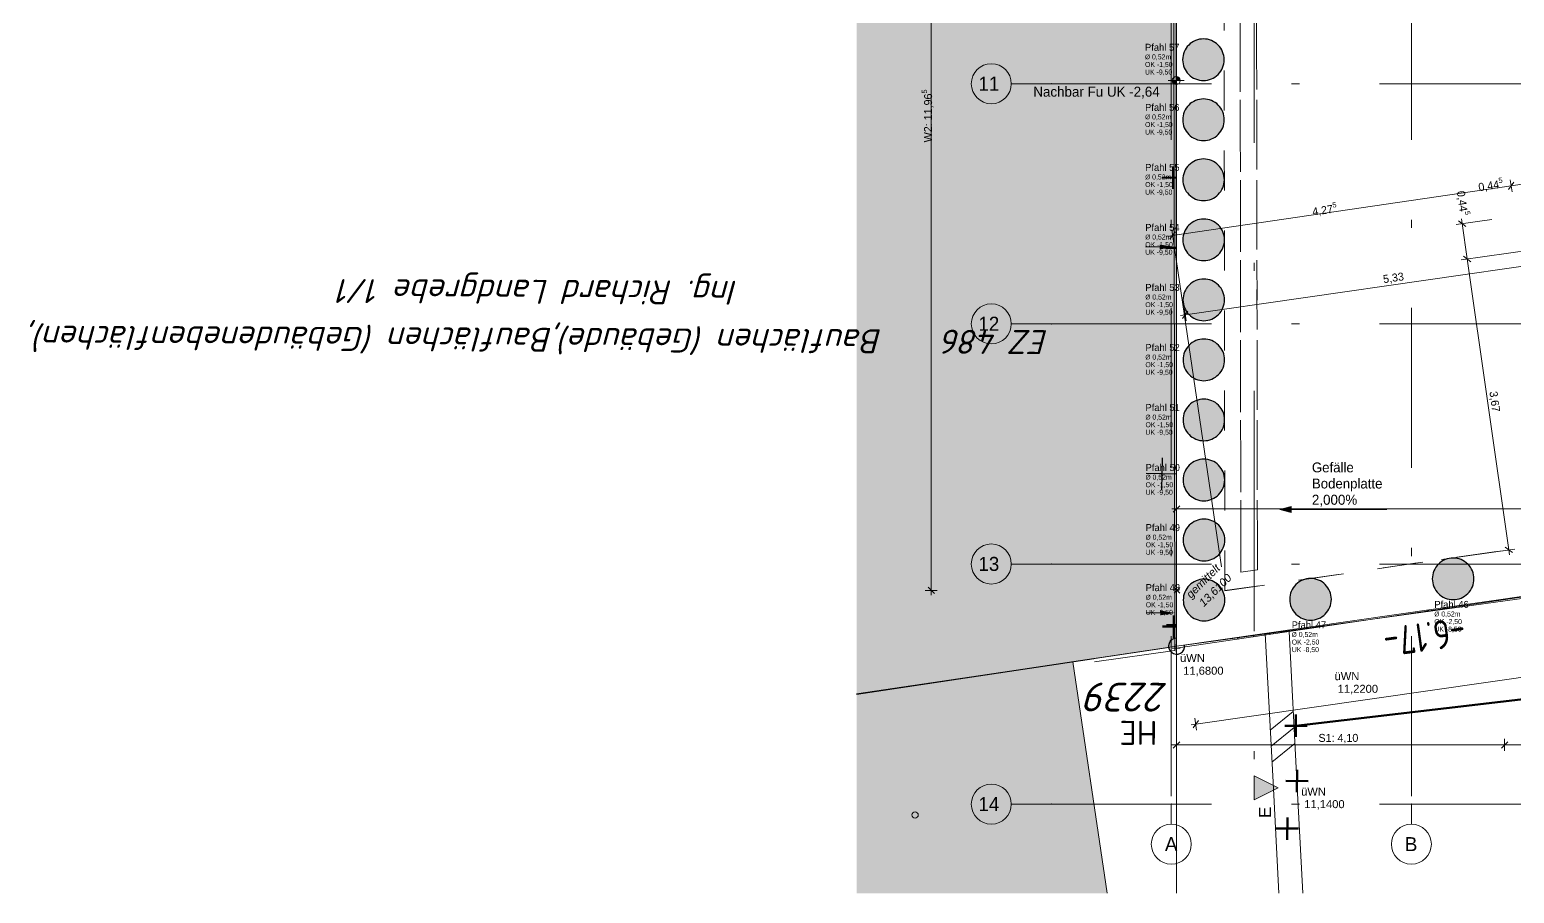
# Model space of a CAD drawing. Header units: metres. Extents: x -14 to 456, y -38 to 65.
# Drawn here: x -14.27 to 4.29, y -37.11 to -26.33 of the extents above; entities that cross this region are included whole.
import ezdxf

# ---------------------------------------------------------------- set-up
doc = ezdxf.new("R2010")
doc.units = ezdxf.units.M
doc.header["$MEASUREMENT"] = 0
for name, pattern in [('Achse', [0.004, 0.002, -0.001, 0, -0.001]), ('Grenzlinie', [0.008, 0.003, -0.005]), ('Schnittlinie', [0.006, 0.003, -0.0015, 0, -0.0015]), ('Untersicht', [0.001, 0.0005, -0.0005])]:
    doc.linetypes.add(name, pattern=pattern)
for name, color, linetype in [('-2._Grundriss Schickerschacht PP_3_000 Achsraster', 7, 'Continuous'), ('-2._Grundriss Schickerschacht PP_3_111 Bohrpfahl - ReGeBe', 7, 'Continuous'), ('-2._Grundriss Schickerschacht PP_3_220 Bodenaufbau', 7, 'Continuous'), ('-2._Grundriss Schickerschacht PP_3_260 Fundament', 7, 'Continuous'), ('-2._Grundriss Schickerschacht PP_3_725 Nachbarbebauung', 7, 'Continuous'), ('-2._Grundriss Schickerschacht PP_3_730_DKM_Grenzen', 7, 'Continuous'), ('-2._Grundriss Schickerschacht PP_3_851 Marker Schnitt', 7, 'Continuous'), ('-2._Grundriss Schickerschacht PP_3_910 Allgemein Lageplan Höhen', 7, 'Continuous'), ('-2._Grundriss Schickerschacht PP_3_950 Polierplan Bemaßung', 7, 'Continuous'), ('-2._Grundriss Schickerschacht PP_3_Bauwerke_Gebäude - Haus', 7, 'Continuous'), ('-2._Grundriss Schickerschacht PP_3_Bauwerke_Mauer', 7, 'Continuous'), ('-2._Grundriss Schickerschacht PP_3_Bauwerke_Mauer_Signatur', 7, 'Continuous'), ('-2._Grundriss Schickerschacht PP_3_Bauwerke_Stützmauer', 7, 'Continuous'), ('-2._Grundriss Schickerschacht PP_3_Bauwerke_Stützmauer_Signatur', 7, 'Continuous'), ('-2._Grundriss Schickerschacht PP_3_Bemaßen_Sperrmaß 2D', 7, 'Continuous'), ('-2._Grundriss Schickerschacht PP_3_Bemaßung', 7, 'Continuous'), ('-2._Grundriss Schickerschacht PP_3_Defpoints', 7, 'Continuous'), ('-2._Grundriss Schickerschacht PP_3_Gelände_Geländepunkt', 7, 'Continuous'), ('-2._Grundriss Schickerschacht PP_3_Kataster Benützungsabschnitte_Gebäude', 7, 'Continuous'), ('-2._Grundriss Schickerschacht PP_3_Kataster Benützungsabschnitte_Straßenverkehrsanlage', 7, 'Continuous'), ('-2._Grundriss Schickerschacht PP_3_Kataster Grenzen_Gebäudegrenze (Hausgrenze) aus Luftbildauswertung', 7, 'Continuous'), ('-2._Grundriss Schickerschacht PP_3_Kataster Grenzen_Grundstücksgrenze', 7, 'Continuous'), ('-2._Grundriss Schickerschacht PP_3_Kataster Grenzpunkte_Grenzpunkt (GP) Hausecke', 7, 'Continuous'), ('-2._Grundriss Schickerschacht PP_3_Kataster Grenzpunkte_Grenzpunkt (GP) Hausecke_Kennzeichen', 7, 'Continuous'), ('-2._Grundriss Schickerschacht PP_3_Kataster Grenzpunkte_Grenzpunkt (GP) Hausecke_Punktnummer', 7, 'Continuous'), ('-2._Grundriss Schickerschacht PP_3_Kataster Grundstücke_Grundstück', 7, 'Continuous'), ('-2._Grundriss Schickerschacht PP_3_Kataster Grundstücke_Grundstück_Eigentümer', 7, 'Continuous'), ('-2._Grundriss Schickerschacht PP_3_Layout_Hektarmarke', 7, 'Continuous'), ('-2._Grundriss Schickerschacht PP_3_Neubau_840 Baulinien', 7, 'Continuous'), ('-2._Grundriss Schickerschacht PP_3_Straßenverkehr_Situationslinie', 7, 'Continuous')]:
    doc.layers.add(name, color=color, linetype=linetype)
doc.styles.add('ERSTELLTER_STIL_1', font='arial.ttf')
doc.styles.add('ERSTELLTER_STIL_2', font='isocpeur.ttf')
doc.styles.add('ERSTELLTER_STIL_3', font='isocpeur.ttf')
doc.styles.add('ERSTELLTER_STIL_4', font='isocpeur.ttf', dxfattribs={"width": 0.8})
doc.styles.add('ERSTELLTER_STIL_5', font='arialbi.ttf')
doc.styles.add('ERSTELLTER_STIL_6', font='')
doc.styles.get('ERSTELLTER_STIL_6').set_extended_font_data('Eurostile')
doc.linetypes.add('Grenze Grundstück', pattern='A,0,[3,415_260415_PP_VA_1_1 -2 FDM1.Shx,S=0.00031746,R=0,X=0,Y=0],-0.04,0', length=0.04)

msp = doc.modelspace()

# ---------------------------------------------------------------- hatches: boundary and pattern name
at = {"layer": '-2._Grundriss Schickerschacht PP_3_111 Bohrpfahl - ReGeBe', "linetype": 'Continuous', "lineweight": 13, "true_color": 0x3f7f02}
for points in [[(0.141, -26.7, 0.414214), (0.401, -26.96, 0.414214), (0.661, -26.7, 0.414214), (0.401, -26.44, 0.414214)], [(0.142, -27.45, 0.414214), (0.402, -27.71, 0.414214), (0.662, -27.45, 0.414214), (0.402, -27.19, 0.414214)], [(0.143, -28.2, 0.414214), (0.403, -28.46, 0.414214), (0.663, -28.2, 0.414214), (0.403, -27.94, 0.414214)], [(0.144, -28.95, 0.414214), (0.404, -29.21, 0.414214), (0.664, -28.95, 0.414214), (0.404, -28.69, 0.414214)], [(0.145, -29.7, 0.414214), (0.405, -29.96, 0.414214), (0.665, -29.7, 0.414214), (0.405, -29.44, 0.414214)], [(0.146, -30.45, 0.414214), (0.406, -30.71, 0.414214), (0.666, -30.45, 0.414214), (0.406, -30.19, 0.414214)], [(0.146, -31.2, 0.414214), (0.406, -31.46, 0.414214), (0.666, -31.2, 0.414214), (0.406, -30.94, 0.414214)], [(0.147, -31.95, 0.414214), (0.407, -32.21, 0.414214), (0.667, -31.95, 0.414214), (0.407, -31.69, 0.414214)], [(0.148, -32.7, 0.414214), (0.408, -32.96, 0.414214), (0.668, -32.7, 0.414214), (0.408, -32.44, 0.414214)], [(3.262, -33.185, 0.414214), (3.522, -33.445, 0.414214), (3.782, -33.185, 0.414214), (3.522, -32.925, 0.414214)], [(0.149, -33.45, 0.414214), (0.409, -33.71, 0.414214), (0.669, -33.45, 0.414214), (0.409, -33.19, 0.414214)], [(1.48, -33.441, 0.414214), (1.74, -33.701, 0.414214), (2, -33.441, 0.414214), (1.74, -33.181, 0.414214)]]:
    msp.add_hatch(color=76, dxfattribs=at).paths.add_polyline_path(points)
at = {"layer": '-2._Grundriss Schickerschacht PP_3_725 Nachbarbebauung', "linetype": 'Continuous', "lineweight": 0, "true_color": 0x1f1f1f}
for points in [[(0.06, -24.058), (-3.934, -24.652), (-3.934, -34.626), (-1.232, -34.221), (-3.081, -34.498), (0.066, -34.027)], [(-3.934, -37.114), (-0.804, -37.114), (-1.232, -34.223), (-3.934, -34.623)]]:
    msp.add_hatch(color=250, dxfattribs=at).paths.add_polyline_path(points)
at = {"layer": '-2._Grundriss Schickerschacht PP_3_851 Marker Schnitt', "linetype": 'Continuous', "lineweight": 0, "true_color": 0x000000}
msp.add_hatch(color=18, dxfattribs=at).paths.add_polyline_path([(1.035, -35.945), (1.335, -35.795), (1.035, -35.645)])
at = {"layer": '-2._Grundriss Schickerschacht PP_3_Bemaßung', "linetype": 'Continuous', "lineweight": 13, "ltscale": 1000}
for points in [[(-0.144, -29.009), (-0.144, -29.069), (0.036, -29.039)], [(-0.136, -33.581), (-0.136, -33.641), (0.044, -33.611)]]:
    msp.add_hatch(color=7, dxfattribs=at).paths.add_polyline_path(points)
at = {"layer": '-2._Grundriss Schickerschacht PP_3_Kataster Grundstücke_Grundstück', "linetype": 'Continuous', "lineweight": 13, "true_color": 0x949494}
for points in [[(0.062, -26.96), (0.012, -26.96), (0.015, -26.98), (0.026, -26.996), (0.042, -27.007), (0.062, -27.01)], [(0.062, -26.96), (0.112, -26.96), (0.108, -26.941), (0.097, -26.925), (0.081, -26.914), (0.062, -26.91)]]:
    msp.add_hatch(color=252, dxfattribs=at).paths.add_polyline_path(points)
at = {"layer": '-2._Grundriss Schickerschacht PP_3_Kataster Grundstücke_Grundstück_Eigentümer', "linetype": 'Continuous', "lineweight": 0, "true_color": 0x000000}
msp.add_hatch(color=18, dxfattribs=at).paths.add_polyline_path([(1.357, -32.319), (1.497, -32.357), (1.497, -32.282)])

# ---------------------------------------------------------------- linework, layer by layer
at = {"layer": '-2._Grundriss Schickerschacht PP_3_000 Achsraster', "color": 5, "linetype": 'Achse', "lineweight": 0, "ltscale": 1000}
for p, q in [((0, 3), (0, -36)), ((3, 3), (3, -36)), ((-1.5, -27), (-2, -27)), ((-1.5, -27), (21, -27)), ((-1.5, -30), (-2, -30)), ((-1.5, -30), (21, -30)), ((-1.5, -33), (-2, -33)), ((-1.5, -33), (21, -33)), ((-1.5, -36), (-2, -36)), ((-1.5, -36), (21, -36)), ((0, -36), (0, -36.25)), ((3, -36), (3, -36.25))]:
    msp.add_line(p, q, dxfattribs=at)
at = {"layer": '-2._Grundriss Schickerschacht PP_3_000 Achsraster', "color": 5, "linetype": 'Continuous', "lineweight": 0, "ltscale": 1000}
for centre in [(-2.25, -27), (-2.25, -30), (-2.25, -33), (-2.25, -36), (0, -36.5), (3, -36.5)]:
    msp.add_circle(centre, 0.25, dxfattribs=at)
at = {"layer": '-2._Grundriss Schickerschacht PP_3_000 Achsraster', "color": 5, "linetype": 'Achse', "lineweight": 0, "ltscale": 1000}
for p in [(-1.5, -27), (-1.5, -27), (-1.5, -30), (-1.5, -30), (-1.5, -33), (-1.5, -33), (-1.5, -36), (-1.5, -36), (0, -36), (0, -36), (3, -36), (3, -36)]:
    msp.add_point(p, dxfattribs=at)
at = {"layer": '-2._Grundriss Schickerschacht PP_3_111 Bohrpfahl - ReGeBe', "color": 7, "linetype": 'Continuous', "lineweight": 25, "ltscale": 1000, "flags": 128}
for points in [[(0.141, -26.7, 0.414214), (0.401, -26.96, 0.414214), (0.661, -26.7, 0.414214), (0.401, -26.44, 0.414214)], [(0.142, -27.45, 0.414214), (0.402, -27.71, 0.414214), (0.662, -27.45, 0.414214), (0.402, -27.19, 0.414214)], [(0.143, -28.2, 0.414214), (0.403, -28.46, 0.414214), (0.663, -28.2, 0.414214), (0.403, -27.94, 0.414214)], [(0.144, -28.95, 0.414214), (0.404, -29.21, 0.414214), (0.664, -28.95, 0.414214), (0.404, -28.69, 0.414214)], [(0.145, -29.7, 0.414214), (0.405, -29.96, 0.414214), (0.665, -29.7, 0.414214), (0.405, -29.44, 0.414214)], [(0.146, -30.45, 0.414214), (0.406, -30.71, 0.414214), (0.666, -30.45, 0.414214), (0.406, -30.19, 0.414214)], [(0.146, -31.2, 0.414214), (0.406, -31.46, 0.414214), (0.666, -31.2, 0.414214), (0.406, -30.94, 0.414214)], [(0.147, -31.95, 0.414214), (0.407, -32.21, 0.414214), (0.667, -31.95, 0.414214), (0.407, -31.69, 0.414214)], [(0.148, -32.7, 0.414214), (0.408, -32.96, 0.414214), (0.668, -32.7, 0.414214), (0.408, -32.44, 0.414214)], [(3.262, -33.185, 0.414214), (3.522, -33.445, 0.414214), (3.782, -33.185, 0.414214), (3.522, -32.925, 0.414214)], [(0.149, -33.45, 0.414214), (0.409, -33.71, 0.414214), (0.669, -33.45, 0.414214), (0.409, -33.19, 0.414214)], [(1.48, -33.441, 0.414214), (1.74, -33.701, 0.414214), (2, -33.441, 0.414214), (1.74, -33.181, 0.414214)]]:
    msp.add_lwpolyline(points, format="xyb", close=True, dxfattribs=at)
at = {"layer": '-2._Grundriss Schickerschacht PP_3_220 Bodenaufbau', "color": 8, "linetype": 'Untersicht', "lineweight": 13, "ltscale": 1000, "flags": 128}
for points in [[(0.869, -33.102), (0.855, -21.99), (0.855, -21.203)], [(1.058, -21.203), (1.076, -33.072)], [(1.076, -33.072), (0.869, -33.102)]]:
    msp.add_lwpolyline(points, dxfattribs=at)
at = {"layer": '-2._Grundriss Schickerschacht PP_3_260 Fundament', "color": 8, "linetype": 'Untersicht', "lineweight": 13, "ltscale": 1000, "flags": 128}
for points in [[(0.669, -33.333), (0.655, -21.99), (0.655, -21.203)], [(0.855, -21.203), (0.855, -21.99), (0.869, -33.102)], [(1.076, -33.072), (1.058, -21.203)], [(6.043, -32.56), (0.669, -33.333)], [(0.669, -33.334), (6.043, -32.562)], [(0.869, -33.102), (1.076, -33.072)], [(0.669, -33.333), (0.669, -33.334)]]:
    msp.add_lwpolyline(points, dxfattribs=at)
at = {"layer": '-2._Grundriss Schickerschacht PP_3_725 Nachbarbebauung', "color": 8, "linetype": 'Continuous', "lineweight": 13, "ltscale": 1000, "flags": 128}
for points in [[(-3.934, -34.626), (-1.232, -34.221), (-3.081, -34.498), (0.066, -34.027), (0.06, -24.058), (-3.934, -24.652)], [(-0.804, -37.114), (-1.232, -34.223), (-3.934, -34.623)]]:
    msp.add_lwpolyline(points, dxfattribs=at)
at = {"layer": '-2._Grundriss Schickerschacht PP_3_730_DKM_Grenzen', "color": 8, "linetype": 'Continuous', "lineweight": 13, "ltscale": 1000, "flags": 128}
for points in [[(0.066, -34.027), (-1.232, -34.221), (-3.934, -34.626)], [(0.066, -34.027), (0.063, -37.114)]]:
    msp.add_lwpolyline(points, dxfattribs=at)
at = {"layer": '-2._Grundriss Schickerschacht PP_3_851 Marker Schnitt', "color": 7, "linetype": 'Schnittlinie', "lineweight": 13, "ltscale": 1000}
msp.add_line((1.035, -18.638), (1.035, -35.645), dxfattribs=at)
at = {"layer": '-2._Grundriss Schickerschacht PP_3_851 Marker Schnitt', "color": 7, "linetype": 'Continuous', "lineweight": 13, "ltscale": 1000, "flags": 128}
msp.add_lwpolyline([(1.035, -35.945), (1.035, -35.645), (1.335, -35.795)], close=True, dxfattribs=at)
at = {"layer": '-2._Grundriss Schickerschacht PP_3_910 Allgemein Lageplan Höhen', "color": 7, "linetype": 'Continuous', "lineweight": 13, "ltscale": 1000}
for p, q in [((0.035, -33.365), (0.105, -33.295)), ((0.105, -33.365), (0.035, -33.295)), ((0.009, -34.053), (0.109, -34.053)), ((0.059, -34.103), (0.059, -34.003)), ((1.506, -35.021), (1.606, -35.021)), ((1.556, -35.071), (1.556, -34.971)), ((1.52, -35.71), (1.62, -35.71)), ((1.57, -35.76), (1.57, -35.66))]:
    msp.add_line(p, q, dxfattribs=at)
at = {"layer": '-2._Grundriss Schickerschacht PP_3_Bauwerke_Gebäude - Haus', "color": 7, "linetype": 'Continuous', "lineweight": 13, "ltscale": 1000, "true_color": 0xefefef}
for p, q in [((0.027, -24.398), (0.045, -34.079)), ((5.216, -33.29), (0.059, -34.053)), ((0.045, -34.079), (-0.959, -34.223))]:
    msp.add_line(p, q, dxfattribs=at)
at = {"layer": '-2._Grundriss Schickerschacht PP_3_Bauwerke_Mauer', "color": 7, "linetype": 'Continuous', "lineweight": 13, "ltscale": 1000, "true_color": 0xefefef}
for p, q in [((1.471, -33.844), (1.57, -35.71)), ((1.57, -35.71), (1.645, -37.114))]:
    msp.add_line(p, q, dxfattribs=at)
at = {"layer": '-2._Grundriss Schickerschacht PP_3_Bauwerke_Mauer_Signatur', "color": 7, "linetype": 'Continuous', "lineweight": 13, "ltscale": 1000, "true_color": 0xefefef}
for p, q in [((1.172, -33.868), (1.271, -35.726)), ((1.471, -33.844), (1.266, -33.855)), ((1.524, -34.842), (1.236, -35.076)), ((1.535, -35.042), (1.247, -35.276)), ((1.545, -35.242), (1.257, -35.475)), ((1.271, -35.726), (1.344, -37.114))]:
    msp.add_line(p, q, dxfattribs=at)
at = {"layer": '-2._Grundriss Schickerschacht PP_3_Bauwerke_Stützmauer', "color": 7, "linetype": 'Continuous', "lineweight": 13, "ltscale": 1000, "true_color": 0xefefef}
msp.add_line((5.216, -33.29), (0.059, -34.053), dxfattribs=at)
at = {"layer": '-2._Grundriss Schickerschacht PP_3_Bauwerke_Stützmauer_Signatur', "color": 7, "linetype": 'Continuous', "lineweight": 13, "ltscale": 1000, "true_color": 0xefefef}
for p, q in [((3.213, -33.586), (3.204, -33.576)), ((3.411, -33.557), (3.402, -33.548)), ((3.609, -33.528), (3.601, -33.519)), ((0.839, -33.937), (0.821, -33.919)), ((1.037, -33.908), (1.02, -33.89)), ((1.235, -33.879), (1.218, -33.861))]:
    msp.add_line(p, q, dxfattribs=at)
at = {"layer": '-2._Grundriss Schickerschacht PP_3_Bemaßung', "color": 7, "linetype": 'Continuous', "lineweight": 13, "ltscale": 1000}
for p, q in [((0.036, -28.986), (0.035, -28.859)), ((-0.144, -29.039), (-0.324, -29.039)), ((0.044, -33.702), (0.043, -33.431)), ((-0.136, -33.611), (-0.316, -33.611))]:
    msp.add_line(p, q, dxfattribs=at)
at = {"layer": '-2._Grundriss Schickerschacht PP_3_Defpoints', "color": 7, "linetype": 'Continuous', "lineweight": 13, "ltscale": 1000}
for p, q in [((0.036, -29.039), (0.036, -29.039)), ((0.036, -29.049), (0.036, -29.049)), ((0.044, -33.611), (0.044, -33.611)), ((0.044, -33.765), (0.044, -33.765))]:
    msp.add_line(p, q, dxfattribs=at)
at = {"layer": '-2._Grundriss Schickerschacht PP_3_Gelände_Geländepunkt', "color": 7, "linetype": 'Continuous', "lineweight": 50, "ltscale": 1000}
for p, q in [((-0.116, -28.173), (0.055, -28.174)), ((0.025, -28.033), (0.024, -28.313)), ((-0.071, -29.048), (0.057, -29.049)), ((-0.062, -33.764), (0.066, -33.765)), ((0.031, -33.642), (0.03, -33.922)), ((-0.11, -33.782), (0.066, -33.782)), ((1.557, -34.881), (1.556, -35.161)), ((1.417, -35.021), (1.697, -35.022)), ((1.571, -35.57), (1.57, -35.85)), ((1.43, -35.709), (1.71, -35.711)), ((1.45, -36.165), (1.449, -36.445)), ((1.309, -36.305), (1.589, -36.306))]:
    msp.add_line(p, q, dxfattribs=at)
at = {"layer": '-2._Grundriss Schickerschacht PP_3_Kataster Benützungsabschnitte_Gebäude', "color": 254, "linetype": 'Continuous', "lineweight": 13, "ltscale": 1000, "true_color": 0xe9e9e9}
msp.add_circle((-3.203, -36.135), 0.04, dxfattribs=at)
at = {"layer": '-2._Grundriss Schickerschacht PP_3_Kataster Benützungsabschnitte_Straßenverkehrsanlage', "color": 1, "linetype": 'Grenzlinie', "lineweight": 25, "ltscale": 1000, "true_color": 0xfb0106, "flags": 128}
msp.add_lwpolyline([(-3.934, -34.626), (0.066, -34.027), (18.849, -31.328), (22.849, -30.69)], dxfattribs=at)
at = {"layer": '-2._Grundriss Schickerschacht PP_3_Kataster Grenzen_Gebäudegrenze (Hausgrenze) aus Luftbildauswertung', "color": 7, "linetype": 'Schnittlinie', "lineweight": 13, "ltscale": 1000, "true_color": 0xefefef}
msp.add_line((-0.804, -37.114), (-1.232, -34.221), dxfattribs=at)
at = {"layer": '-2._Grundriss Schickerschacht PP_3_Kataster Grenzen_Grundstücksgrenze', "color": 8, "linetype": 'Continuous', "lineweight": 13, "ltscale": 1000}
msp.add_line((6.08, -33.198), (0.166, -34.013), dxfattribs=at)
at = {"layer": '-2._Grundriss Schickerschacht PP_3_Kataster Grenzen_Grundstücksgrenze', "color": 8, "linetype": 'Schnittlinie', "lineweight": 13, "ltscale": 1000}
for p, q in [((-0.032, -34.042), (-1.232, -34.221)), ((0.066, -34.127), (0.063, -37.114)), ((-1.232, -34.221), (-3.934, -34.626))]:
    msp.add_line(p, q, dxfattribs=at)
at = {"layer": '-2._Grundriss Schickerschacht PP_3_Kataster Grenzpunkte_Grenzpunkt (GP) Hausecke', "color": 7, "linetype": 'Continuous', "lineweight": 25, "ltscale": 1000}
msp.add_arc((0.066, -34.027), 0.1, 90.1105, 8.1758, dxfattribs=at)
at = {"layer": '-2._Grundriss Schickerschacht PP_3_Kataster Grundstücke_Grundstück', "color": 1, "linetype": 'Continuous', "lineweight": 13, "ltscale": 1000, "true_color": 0xfb0106}
for p, q in [((-3, -33.33), (-3, -21.365)), ((0.105, -32.272), (0.025, -32.352)), ((0.065, -32.387), (0.065, -32.237)), ((0.005, -32.312), (0.065, -32.312)), ((0.065, -32.312), (18.85, -32.312)), ((0.305, -35.001), (19.009, -32.313)), ((-2.925, -33.33), (-3.075, -33.33)), ((-3.04, -33.29), (-2.96, -33.37)), ((-3, -33.39), (-3, -33.33)), ((0.246, -35.01), (0.305, -35.001)), ((0.339, -34.956), (0.271, -35.047)), ((0.316, -35.076), (0.295, -34.927)), ((0.105, -35.221), (0.025, -35.301)), ((0.065, -35.336), (0.065, -35.186)), ((4.205, -35.221), (4.125, -35.301)), ((4.165, -35.336), (4.165, -35.186)), ((0.005, -35.261), (0.065, -35.261)), ((0.065, -35.261), (4.165, -35.261)), ((4.165, -35.261), (9.665, -35.261))]:
    msp.add_line(p, q, dxfattribs=at)
at = {"layer": '-2._Grundriss Schickerschacht PP_3_Kataster Grundstücke_Grundstück', "color": 252, "linetype": 'Continuous', "lineweight": 13, "ltscale": 1000, "true_color": 0x949494}
for p, q in [((0.062, -26.86), (0.062, -27.06)), ((0.162, -26.96), (-0.038, -26.96))]:
    msp.add_line(p, q, dxfattribs=at)
at = {"layer": '-2._Grundriss Schickerschacht PP_3_Kataster Grundstücke_Grundstück', "color": 7, "linetype": 'Continuous', "lineweight": 13, "ltscale": 1000}
for p, q in [((4.258, -28.349), (4.236, -28.2)), ((0.016, -28.898), (4.247, -28.274)), ((4.281, -28.229), (4.213, -28.32)), ((4.247, -28.274), (4.687, -28.21)), ((3.561, -28.758), (4.005, -28.695)), ((3.68, -28.782), (3.59, -28.714)), ((3.627, -28.688), (3.635, -28.748)), ((3.635, -28.748), (3.698, -29.189)), ((-0.044, -28.907), (0.016, -28.898)), ((0.049, -28.852), (-0.018, -28.943)), ((0.625, -33.036), (0.005, -28.824)), ((5.448, -29.129), (0.174, -29.887)), ((3.624, -29.2), (4.511, -29.073)), ((3.744, -29.223), (3.653, -29.155)), ((3.698, -29.189), (4.219, -32.824)), ((0.208, -29.842), (0.14, -29.932)), ((0.163, -29.813), (0.184, -29.961)), ((0.174, -29.887), (0.114, -29.896)), ((3.378, -32.945), (4.293, -32.813)), ((4.174, -32.79), (4.264, -32.858)), ((4.219, -32.824), (4.228, -32.884))]:
    msp.add_line(p, q, dxfattribs=at)
at = {"layer": '-2._Grundriss Schickerschacht PP_3_Kataster Grundstücke_Grundstück', "color": 252, "linetype": 'Continuous', "lineweight": 13, "ltscale": 1000, "true_color": 0x949494}
msp.add_circle((0.062, -26.96), 0.05, dxfattribs=at)
at = {"layer": '-2._Grundriss Schickerschacht PP_3_Kataster Grundstücke_Grundstück_Eigentümer', "color": 7, "linetype": 'Continuous', "lineweight": 13, "ltscale": 1000}
for p, q in [((1.357, -32.319), (1.497, -32.282)), ((1.497, -32.282), (1.497, -32.357)), ((1.357, -32.319), (1.497, -32.357)), ((1.497, -32.319), (1.557, -32.319)), ((1.557, -32.319), (1.757, -32.319)), ((1.757, -32.319), (2.693, -32.319))]:
    msp.add_line(p, q, dxfattribs=at)
at = {"layer": '-2._Grundriss Schickerschacht PP_3_Layout_Hektarmarke', "color": 7, "linetype": 'Continuous', "lineweight": 25, "ltscale": 1000}
for p, q in [((-0.118, -32.073), (-0.11, -31.673)), ((0.062, -31.876), (-0.314, -31.87))]:
    msp.add_line(p, q, dxfattribs=at)
at = {"layer": '-2._Grundriss Schickerschacht PP_3_Neubau_840 Baulinien', "color": 76, "linetype": 'Grenze Grundstück', "lineweight": 13, "ltscale": 1000, "true_color": 0x3f7f02, "flags": 128}
msp.add_lwpolyline([(0, 0), (18.985, -0.001), (18.935, -15), (18.9, -21.365), (18.85, -31.325), (0.066, -34.027), (0.065, -21.365), (0.055, -15)], close=True, dxfattribs=at)
at = {"layer": '-2._Grundriss Schickerschacht PP_3_Straßenverkehr_Situationslinie', "color": 7, "linetype": 'Continuous', "lineweight": 50, "ltscale": 1000}
msp.add_line((9.119, -34.135), (1.557, -35.021), dxfattribs=at)

# ---------------------------------------------------------------- texts
at = {"layer": '-2._Grundriss Schickerschacht PP_3_000 Achsraster', "color": 5, "linetype": 'Continuous', "lineweight": 0, "char_height": 0.175, "attachment_point": 1, "style": 'ERSTELLTER_STIL_6'}
for s, insert in [('\\A1;{\\pql;\\pt0;\\fEurostile|b0|i0|c0|p0;\\W1.000000;11}', (-2.411, -26.912)), ('\\A1;{\\pql;\\pt0;\\fEurostile|b0|i0|c0|p0;\\W1.000000;12}', (-2.411, -29.911)), ('\\A1;{\\pql;\\pt0;\\fEurostile|b0|i0|c0|p0;\\W1.000000;13}', (-2.411, -32.911)), ('\\A1;{\\pql;\\pt0;\\fEurostile|b0|i0|c0|p0;\\W1.000000;14}', (-2.411, -35.912)), ('\\A1;{\\pql;\\pt0;\\fEurostile|b0|i0|c0|p0;\\W1.000000;A}', (-0.08, -36.412)), ('\\A1;{\\pql;\\pt0;\\fEurostile|b0|i0|c0|p0;\\W1.000000;B}', (2.919, -36.412))]:
    msp.add_mtext(s, dxfattribs=dict(at, insert=insert))
at = {"layer": '-2._Grundriss Schickerschacht PP_3_851 Marker Schnitt', "color": 7, "linetype": 'Continuous', "lineweight": 13, "insert": (1.245, -36.172), "char_height": 0.15, "attachment_point": 7, "rotation": 90, "style": 'ERSTELLTER_STIL_1'}
msp.add_mtext('\\A1;{\\pql;\\pt0;\\fArial|b0|i0|c0|p0;\\W1.000000;E}', dxfattribs=at)
at = {"layer": '-2._Grundriss Schickerschacht PP_3_910 Allgemein Lageplan Höhen', "color": 7, "linetype": 'Continuous', "lineweight": 13, "char_height": 0.1, "attachment_point": 1, "rotation": 45, "style": 'ERSTELLTER_STIL_5'}
for s, insert in [('\\A1;{\\pql;\\fArial Italic|b0|i0|c0|p0;\\W1.000000;gemittelt}', (0.175, -33.365)), ('\\A1;{\\pql;\\fArial Italic|b0|i0|c0|p0;\\W1.000000; 13,6100}', (0.308, -33.497))]:
    msp.add_mtext(s, dxfattribs=dict(at, insert=insert))
at = {"layer": '-2._Grundriss Schickerschacht PP_3_910 Allgemein Lageplan Höhen', "color": 7, "linetype": 'Continuous', "lineweight": 13, "char_height": 0.1, "attachment_point": 1, "style": 'ERSTELLTER_STIL_1'}
for s, insert in [('\\A1;{\\pql;\\fArial|b0|i0|c0|p0;\\W1.000000;üWN}', (0.109, -34.125)), ('\\A1;{\\pql;\\fArial|b0|i0|c0|p0;\\W1.000000; 11,6800}', (0.109, -34.283)), ('\\A1;{\\pql;\\fArial|b0|i0|c0|p0;\\W1.000000;üWN}', (2.04, -34.351)), ('\\A1;{\\pql;\\fArial|b0|i0|c0|p0;\\W1.000000; 11,2200}', (2.04, -34.509)), ('\\A1;{\\pql;\\fArial|b0|i0|c0|p0;\\W1.000000;üWN}', (1.622, -35.793)), ('\\A1;{\\pql;\\fArial|b0|i0|c0|p0;\\W1.000000; 11,1400}', (1.622, -35.95))]:
    msp.add_mtext(s, dxfattribs=dict(at, insert=insert))
at = {"layer": '-2._Grundriss Schickerschacht PP_3_950 Polierplan Bemaßung', "color": 252, "linetype": 'Continuous', "lineweight": 13, "true_color": 0x949494, "insert": (-1.725, -27.185), "char_height": 0.125, "width": 1.65583, "attachment_point": 7, "style": 'ERSTELLTER_STIL_6'}
msp.add_mtext('\\A1;{\\pql;\\fEurostile|b0|i0|c0|p0;\\W1.000000;Nachbar Fu UK -2,64}', dxfattribs=at)
at = {"layer": '-2._Grundriss Schickerschacht PP_3_950 Polierplan Bemaßung', "color": 7, "linetype": 'Continuous', "lineweight": 13, "char_height": 0.1, "width": 0.30637, "attachment_point": 7, "style": 'ERSTELLTER_STIL_6'}
for s, insert, rotation in [('\\A1;{\\pql;\\fEurostile|b0|i0|c0|p0;\\W1.000000;5,33}', (2.657, -29.51), 8.1813), ('\\A1;{\\pql;\\fEurostile|b0|i0|c0|p0;\\W1.000000;3,67}', (3.957, -30.852), 278.1526)]:
    msp.add_mtext(s, dxfattribs=dict(at, insert=insert, rotation=rotation))
at = {"layer": '-2._Grundriss Schickerschacht PP_3_950 Polierplan Bemaßung', "color": 1, "linetype": 'Continuous', "lineweight": 13, "true_color": 0xfb0106, "insert": (1.839, -35.241), "char_height": 0.1, "width": 0.55217, "attachment_point": 7, "style": 'ERSTELLTER_STIL_6'}
msp.add_mtext('\\A1;{\\pql;\\fEurostile|b0|i0|c0|p0;\\W1.000000;S1: 4,10}', dxfattribs=at)
at = {"layer": '-2._Grundriss Schickerschacht PP_3_Bemaßen_Sperrmaß 2D', "color": 7, "linetype": 'Continuous', "lineweight": 25, "insert": (3.165, -33.911), "char_height": 0.36, "attachment_point": 5, "rotation": 187.8479, "style": 'ERSTELLTER_STIL_4'}
msp.add_mtext('\\A1;{\\pqc;\\fISOCPEUR|b0|i0|c0|p0;\\W0.800000;-6.17-}', dxfattribs=at)
at = {"layer": '-2._Grundriss Schickerschacht PP_3_Kataster Grenzpunkte_Grenzpunkt (GP) Hausecke_Kennzeichen', "color": 7, "linetype": 'Continuous', "lineweight": 25, "insert": (-0.173, -34.96), "char_height": 0.3, "attachment_point": 7, "rotation": 179.7403, "style": 'ERSTELLTER_STIL_3'}
msp.add_mtext('\\A1;{\\pql;\\fISOCPEUR|b0|i0|c0|p0;\\W1.000000;HE}', dxfattribs=at)
at = {"layer": '-2._Grundriss Schickerschacht PP_3_Kataster Grenzpunkte_Grenzpunkt (GP) Hausecke_Punktnummer', "color": 7, "linetype": 'Continuous', "lineweight": 25, "insert": (-0.038, -34.485), "char_height": 0.36, "attachment_point": 7, "rotation": 179.7403, "style": 'ERSTELLTER_STIL_2'}
msp.add_mtext('\\A1;{\\pql;\\fISOCPEUR|b0|i1|c0|p0;\\W1.000000;2239}', dxfattribs=at)
at = {"layer": '-2._Grundriss Schickerschacht PP_3_Kataster Grundstücke_Grundstück', "color": 7, "linetype": 'Continuous', "lineweight": 13, "char_height": 0.0875, "line_spacing_factor": 0.907049, "style": 'ERSTELLTER_STIL_6'}
for s, insert, attachment_point in [('\\A1;{\\pql;\\fEurostile|b0|i0|c0|p0;\\W1.000000;Pfahl 57\\P\\pql;\\fEurostile|b0|i0|c0|p0;\\H0.672269x;\\W1.000000;Ø\\fEurostile|b0|i0|c0|p0;\\H1.062500x;\\W1.000000; \\fEurostile|b0|i0|c0|p0;\\W1.000000;0,52\\fEurostile|b0|i0|c0|p0;\\W1.000000;m\\P\\pql;\\fEurostile|b0|i0|c0|p0;\\W1.000000;OK \\fEurostile|b0|i0|c0|p0;\\W1.000000;-1,50\\P\\pql;\\fEurostile|b0|i0|c0|p0;\\W1.000000;UK \\fEurostile|b0|i0|c0|p0;\\W1.000000;-9,50}', (-0.329, -26.699), 4), ('\\A1;{\\pql;\\fEurostile|b0|i0|c0|p0;\\W1.000000;Pfahl 56\\P\\pql;\\fEurostile|b0|i0|c0|p0;\\H0.672269x;\\W1.000000;Ø\\fEurostile|b0|i0|c0|p0;\\H1.062500x;\\W1.000000; \\fEurostile|b0|i0|c0|p0;\\W1.000000;0,52\\fEurostile|b0|i0|c0|p0;\\W1.000000;m\\P\\pql;\\fEurostile|b0|i0|c0|p0;\\W1.000000;OK \\fEurostile|b0|i0|c0|p0;\\W1.000000;-1,50\\P\\pql;\\fEurostile|b0|i0|c0|p0;\\W1.000000;UK \\fEurostile|b0|i0|c0|p0;\\W1.000000;-9,50}', (-0.328, -27.449), 4), ('\\A1;{\\pql;\\fEurostile|b0|i0|c0|p0;\\W1.000000;Pfahl 55\\P\\pql;\\fEurostile|b0|i0|c0|p0;\\H0.672269x;\\W1.000000;Ø\\fEurostile|b0|i0|c0|p0;\\H1.062500x;\\W1.000000; \\fEurostile|b0|i0|c0|p0;\\W1.000000;0,52\\fEurostile|b0|i0|c0|p0;\\W1.000000;m\\P\\pql;\\fEurostile|b0|i0|c0|p0;\\W1.000000;OK \\fEurostile|b0|i0|c0|p0;\\W1.000000;-1,50\\P\\pql;\\fEurostile|b0|i0|c0|p0;\\W1.000000;UK \\fEurostile|b0|i0|c0|p0;\\W1.000000;-9,50}', (-0.327, -28.199), 4), ('\\A1;{\\pql;\\fEurostile|b0|i0|c0|p0;\\W1.000000;Pfahl 54\\P\\pql;\\fEurostile|b0|i0|c0|p0;\\H0.672269x;\\W1.000000;Ø\\fEurostile|b0|i0|c0|p0;\\H1.062500x;\\W1.000000; \\fEurostile|b0|i0|c0|p0;\\W1.000000;0,52\\fEurostile|b0|i0|c0|p0;\\W1.000000;m\\P\\pql;\\fEurostile|b0|i0|c0|p0;\\W1.000000;OK \\fEurostile|b0|i0|c0|p0;\\W1.000000;-1,50\\P\\pql;\\fEurostile|b0|i0|c0|p0;\\W1.000000;UK \\fEurostile|b0|i0|c0|p0;\\W1.000000;-9,50}', (-0.326, -28.949), 4), ('\\A1;{\\pql;\\fEurostile|b0|i0|c0|p0;\\W1.000000;Pfahl 53\\P\\pql;\\fEurostile|b0|i0|c0|p0;\\H0.672269x;\\W1.000000;Ø\\fEurostile|b0|i0|c0|p0;\\H1.062500x;\\W1.000000; \\fEurostile|b0|i0|c0|p0;\\W1.000000;0,52\\fEurostile|b0|i0|c0|p0;\\W1.000000;m\\P\\pql;\\fEurostile|b0|i0|c0|p0;\\W1.000000;OK \\fEurostile|b0|i0|c0|p0;\\W1.000000;-1,50\\P\\pql;\\fEurostile|b0|i0|c0|p0;\\W1.000000;UK \\fEurostile|b0|i0|c0|p0;\\W1.000000;-9,50}', (-0.325, -29.699), 4), ('\\A1;{\\pql;\\fEurostile|b0|i0|c0|p0;\\W1.000000;Pfahl 52\\P\\pql;\\fEurostile|b0|i0|c0|p0;\\H0.672269x;\\W1.000000;Ø\\fEurostile|b0|i0|c0|p0;\\H1.062500x;\\W1.000000; \\fEurostile|b0|i0|c0|p0;\\W1.000000;0,52\\fEurostile|b0|i0|c0|p0;\\W1.000000;m\\P\\pql;\\fEurostile|b0|i0|c0|p0;\\W1.000000;OK \\fEurostile|b0|i0|c0|p0;\\W1.000000;-1,50\\P\\pql;\\fEurostile|b0|i0|c0|p0;\\W1.000000;UK \\fEurostile|b0|i0|c0|p0;\\W1.000000;-9,50}', (-0.324, -30.449), 4), ('\\A1;{\\pql;\\fEurostile|b0|i0|c0|p0;\\W1.000000;Pfahl 51\\P\\pql;\\fEurostile|b0|i0|c0|p0;\\H0.672269x;\\W1.000000;Ø\\fEurostile|b0|i0|c0|p0;\\H1.062500x;\\W1.000000; \\fEurostile|b0|i0|c0|p0;\\W1.000000;0,52\\fEurostile|b0|i0|c0|p0;\\W1.000000;m\\P\\pql;\\fEurostile|b0|i0|c0|p0;\\W1.000000;OK \\fEurostile|b0|i0|c0|p0;\\W1.000000;-1,50\\P\\pql;\\fEurostile|b0|i0|c0|p0;\\W1.000000;UK \\fEurostile|b0|i0|c0|p0;\\W1.000000;-9,50}', (-0.323, -31.199), 4), ('\\A1;{\\pql;\\fEurostile|b0|i0|c0|p0;\\W1.000000;Pfahl 50\\P\\pql;\\fEurostile|b0|i0|c0|p0;\\H0.672269x;\\W1.000000;Ø\\fEurostile|b0|i0|c0|p0;\\H1.062500x;\\W1.000000; \\fEurostile|b0|i0|c0|p0;\\W1.000000;0,52\\fEurostile|b0|i0|c0|p0;\\W1.000000;m\\P\\pql;\\fEurostile|b0|i0|c0|p0;\\W1.000000;OK \\fEurostile|b0|i0|c0|p0;\\W1.000000;-1,50\\P\\pql;\\fEurostile|b0|i0|c0|p0;\\W1.000000;UK \\fEurostile|b0|i0|c0|p0;\\W1.000000;-9,50}', (-0.322, -31.949), 4), ('\\A1;{\\pql;\\fEurostile|b0|i0|c0|p0;\\W1.000000;Pfahl 49\\P\\pql;\\fEurostile|b0|i0|c0|p0;\\H0.672269x;\\W1.000000;Ø\\fEurostile|b0|i0|c0|p0;\\H1.062500x;\\W1.000000; \\fEurostile|b0|i0|c0|p0;\\W1.000000;0,52\\fEurostile|b0|i0|c0|p0;\\W1.000000;m\\P\\pql;\\fEurostile|b0|i0|c0|p0;\\W1.000000;OK \\fEurostile|b0|i0|c0|p0;\\W1.000000;-1,50\\P\\pql;\\fEurostile|b0|i0|c0|p0;\\W1.000000;UK \\fEurostile|b0|i0|c0|p0;\\W1.000000;-9,50}', (-0.321, -32.699), 4), ('\\A1;{\\pql;\\fEurostile|b0|i0|c0|p0;\\W1.000000;Pfahl 48\\P\\pql;\\fEurostile|b0|i0|c0|p0;\\H0.672269x;\\W1.000000;Ø\\fEurostile|b0|i0|c0|p0;\\H1.062500x;\\W1.000000; \\fEurostile|b0|i0|c0|p0;\\W1.000000;0,52\\fEurostile|b0|i0|c0|p0;\\W1.000000;m\\P\\pql;\\fEurostile|b0|i0|c0|p0;\\W1.000000;OK \\fEurostile|b0|i0|c0|p0;\\W1.000000;-1,50\\P\\pql;\\fEurostile|b0|i0|c0|p0;\\W1.000000;UK \\fEurostile|b0|i0|c0|p0;\\W1.000000;-9,50}', (-0.32, -33.449), 4), ('\\A1;{\\pql;\\fEurostile|b0|i0|c0|p0;\\W1.000000;Pfahl 46\\P\\pql;\\fEurostile|b0|i0|c0|p0;\\H0.672269x;\\W1.000000;Ø\\fEurostile|b0|i0|c0|p0;\\H1.062500x;\\W1.000000; \\fEurostile|b0|i0|c0|p0;\\W1.000000;0,52\\fEurostile|b0|i0|c0|p0;\\W1.000000;m\\P\\pql;\\fEurostile|b0|i0|c0|p0;\\W1.000000;OK \\fEurostile|b0|i0|c0|p0;\\W1.000000;-2,50\\P\\pql;\\fEurostile|b0|i0|c0|p0;\\W1.000000;UK \\fEurostile|b0|i0|c0|p0;\\W1.000000;-8,50}', (3.287, -33.461), 1), ('\\A1;{\\pql;\\fEurostile|b0|i0|c0|p0;\\W1.000000;Pfahl 47\\P\\pql;\\fEurostile|b0|i0|c0|p0;\\H0.672269x;\\W1.000000;Ø\\fEurostile|b0|i0|c0|p0;\\H1.062500x;\\W1.000000; \\fEurostile|b0|i0|c0|p0;\\W1.000000;0,52\\fEurostile|b0|i0|c0|p0;\\W1.000000;m\\P\\pql;\\fEurostile|b0|i0|c0|p0;\\W1.000000;OK \\fEurostile|b0|i0|c0|p0;\\W1.000000;-2,50\\P\\pql;\\fEurostile|b0|i0|c0|p0;\\W1.000000;UK \\fEurostile|b0|i0|c0|p0;\\W1.000000;-8,50}', (1.505, -33.717), 1)]:
    msp.add_mtext(s, dxfattribs=dict(at, insert=insert, attachment_point=attachment_point))
at = {"layer": '-2._Grundriss Schickerschacht PP_3_Kataster Grundstücke_Grundstück', "color": 1, "linetype": 'Continuous', "lineweight": 13, "true_color": 0xfb0106, "insert": (-2.961, -27.732), "char_height": 0.1, "attachment_point": 7, "rotation": 90, "style": 'ERSTELLTER_STIL_6'}
msp.add_mtext('\\A1;{\\pql;\\fEurostile|b0|i0|c0|p0;\\W1.000000;W2: 11,96\\fEurostile|b0|i0|c0|p0;\\W1.000000;\\A1{\\H.66x;\\S5^  ;}}', dxfattribs=at)
at = {"layer": '-2._Grundriss Schickerschacht PP_3_Kataster Grundstücke_Grundstück', "color": 7, "linetype": 'Continuous', "lineweight": 13, "char_height": 0.1, "attachment_point": 7, "style": 'ERSTELLTER_STIL_6'}
for s, insert, rotation in [('\\A1;{\\pql;\\fEurostile|b0|i0|c0|p0;\\W1.000000;0,44\\fEurostile|b0|i0|c0|p0;\\W1.000000;\\A1{\\H.66x;\\S5^  ;}}', (3.85, -28.372), 8.3812), ('\\A1;{\\pql;\\fEurostile|b0|i0|c0|p0;\\W1.000000;0,44\\fEurostile|b0|i0|c0|p0;\\W1.000000;\\A1{\\H.66x;\\S5^  ;}}', (3.539, -28.35), 278.1526), ('\\A1;{\\pql;\\fEurostile|b0|i0|c0|p0;\\W1.000000;4,27\\fEurostile|b0|i0|c0|p0;\\W1.000000;\\A1{\\H.66x;\\S5^  ;}}', (1.774, -28.678), 8.3812)]:
    msp.add_mtext(s, dxfattribs=dict(at, insert=insert, rotation=rotation))
at = {"layer": '-2._Grundriss Schickerschacht PP_3_Kataster Grundstücke_Grundstück_Eigentümer', "color": 9, "linetype": 'Continuous', "lineweight": 13, "insert": (-7.913, -30.349), "char_height": 0.3, "attachment_point": 2, "rotation": 179.7403, "line_spacing_factor": 1.197971, "style": 'ERSTELLTER_STIL_2'}
msp.add_mtext('\\A1;{\\pqc;\\fISOCPEUR|b0|i1|c0|p0;\\W1.000000;EZ 486    Bauflächen (Gebäude),Bauflächen (Gebäudenebenflächen),\\P\\pqc;\\fISOCPEUR|b0|i1|c0|p0;\\W1.000000;Ing. Richard Landgrebe 1/1}', dxfattribs=at)
at = {"layer": '-2._Grundriss Schickerschacht PP_3_Kataster Grundstücke_Grundstück_Eigentümer', "color": 7, "linetype": 'Continuous', "lineweight": 13, "insert": (1.757, -32.283), "char_height": 0.12347, "attachment_point": 7, "line_spacing_factor": 0.973528, "style": 'ERSTELLTER_STIL_6'}
msp.add_mtext('\\A1;{\\pql;\\fEurostile|b0|i0|c0|p0;\\W1.000000;Gefälle\\P\\pql;\\fEurostile|b0|i0|c0|p0;\\W1.000000;Bodenplatt\\fEurostile|b0|i0|c0|p0;\\H1.012359x;\\W1.000000;e\\P\\pql;\\fEurostile|b0|i0|c0|p0;\\W1.000000;2,000\\fEurostile|b0|i0|c0|p0;\\W1.000000;%}', dxfattribs=at)

doc.saveas('drawing.dxf')
